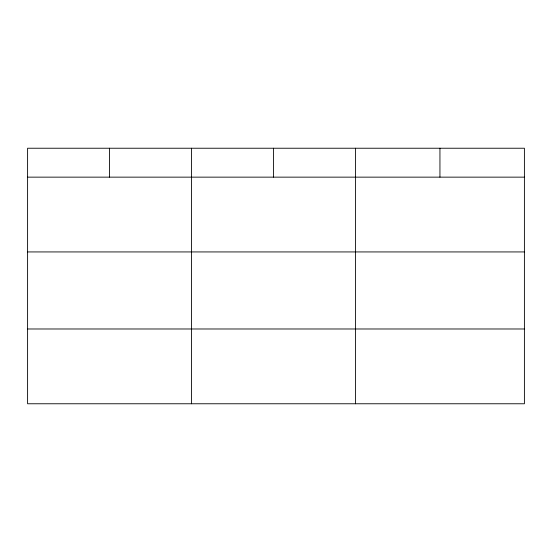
<?xml version="1.0" encoding="UTF-8"?>
<svg xmlns="http://www.w3.org/2000/svg" width="552" height="552" viewBox="0 0 552 552"><rect width="100%" height="100%" fill="white"/><g stroke="black" fill="none" stroke-linecap="round" stroke-linejoin="round"><path stroke-width="0.83" d="M524.4 251.933L524.4 148.233L27.6 148.233L27.6 403.767L524.4 403.767L524.4 251.933L27.6 251.933M27.6 177.144L524.4 177.144M27.6 328.985L524.4 328.985M439.944 148.233L439.944 177.144M355.488 148.233L355.488 403.767M273.516 148.233L273.516 177.144M191.544 148.233L191.544 403.767M109.572 148.233L109.572 177.144"/></g></svg>
